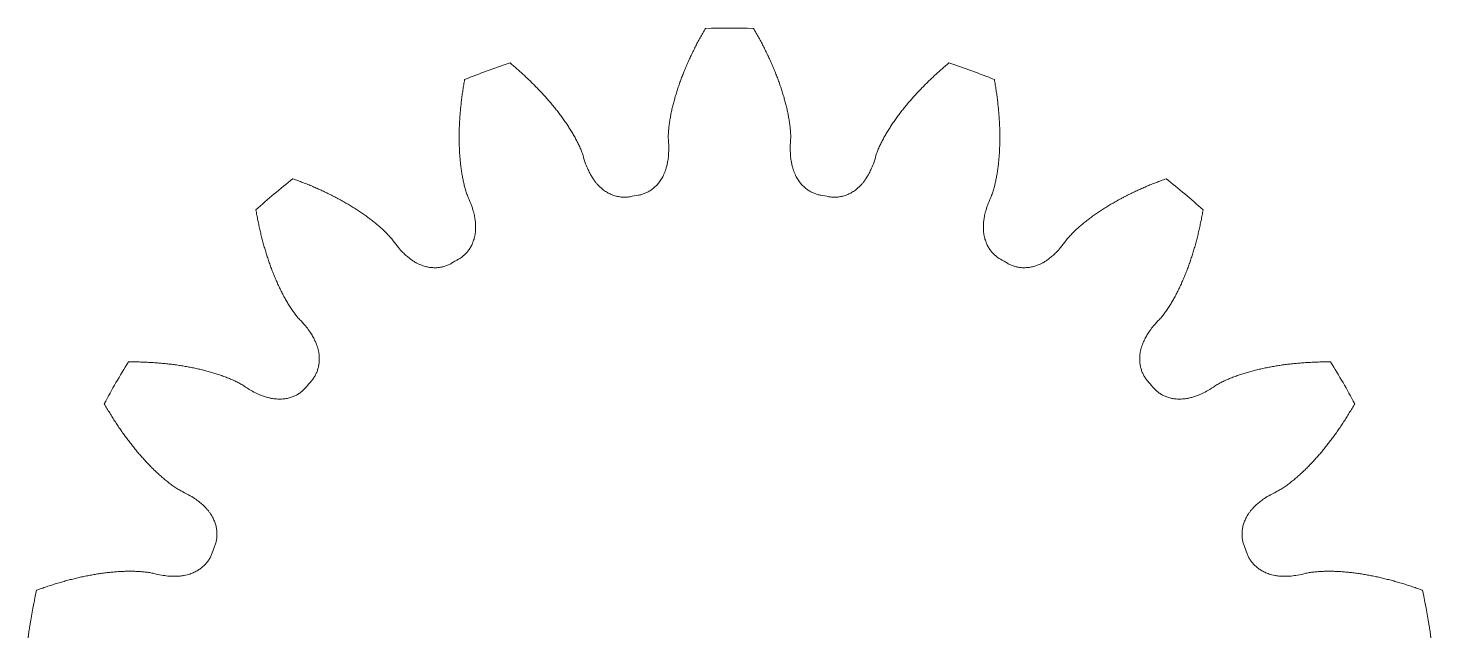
# Model space of a CAD drawing. Header units: millimetres. Extents: x -258 to 255, y -29 to 158.
# Drawn here: x 0.2 to 39.8, y 62.8 to 80 of the extents above; entities that cross this region are included whole.
import ezdxf

# ---------------------------------------------------------------- set-up
doc = ezdxf.new("R2010")
doc.units = ezdxf.units.MM
doc.linetypes.add('K5LT_BASIC', pattern=[0])
doc.layers.add('Системный слой', color=7, linetype='Continuous', true_color=0xffffff)

msp = doc.modelspace()

# ---------------------------------------------------------------- linework, layer by layer
at = {"layer": 'Системный слой', "color": 0, "linetype": 'K5LT_BASIC', "lineweight": 9}
for radius, start, end in [(20, 88.0472, 91.9528), (20, 108.0472, 111.9528), (20, 68.0472, 71.9528), (20, 128.0472, 131.9528), (20, 48.0472, 51.9528), (15.5, 99.5903, 100.4097), (15.5, 79.5903, 80.4097), (15.5, 119.5903, 120.4097), (15.5, 59.5903, 60.4097), (20, 148.0472, 151.9528), (20, 28.0472, 31.9528), (15.5, 139.5903, 140.4097), (15.5, 39.5903, 40.4097), (15.5, 159.5903, 160.4097), (15.5, 19.5903, 20.4097), (20, 168.0472, 171.9528), (20, 8.0472, 11.9528)]:
    msp.add_arc((20, 60), radius, start, end, dxfattribs=at)
for points in [[(18.275, 76.829), (18.272, 76.872), (18.272, 76.915), (18.272, 76.958), (18.273, 77.001), (18.276, 77.045), (18.279, 77.088), (18.282, 77.131), (18.286, 77.175), (18.291, 77.218), (18.296, 77.262), (18.302, 77.305), (18.308, 77.349), (18.315, 77.393), (18.322, 77.436), (18.33, 77.48), (18.338, 77.524), (18.346, 77.568), (18.355, 77.611), (18.364, 77.655), (18.374, 77.699), (18.384, 77.743), (18.394, 77.787), (18.405, 77.831), (18.416, 77.875), (18.428, 77.919), (18.44, 77.963), (18.452, 78.007), (18.464, 78.051), (18.477, 78.095), (18.491, 78.139), (18.504, 78.183), (18.518, 78.227), (18.532, 78.271), (18.547, 78.316), (18.562, 78.36), (18.577, 78.404), (18.592, 78.448), (18.608, 78.492), (18.624, 78.536), (18.641, 78.58), (18.658, 78.625), (18.675, 78.669), (18.692, 78.713), (18.71, 78.757), (18.728, 78.801), (18.746, 78.845), (18.764, 78.889), (18.783, 78.933), (18.802, 78.978), (18.822, 79.022), (18.841, 79.066), (18.861, 79.11), (18.881, 79.154), (18.902, 79.198), (18.923, 79.242), (18.944, 79.286), (18.965, 79.33), (18.987, 79.374), (19.009, 79.418), (19.031, 79.462), (19.054, 79.506), (19.076, 79.55), (19.099, 79.594), (19.123, 79.638), (19.146, 79.682), (19.17, 79.726), (19.194, 79.77), (19.218, 79.813), (19.243, 79.857), (19.268, 79.901), (19.293, 79.945), (19.318, 79.988)], [(21.725, 76.829), (21.728, 76.872), (21.728, 76.915), (21.728, 76.958), (21.727, 77.001), (21.724, 77.045), (21.721, 77.088), (21.718, 77.131), (21.714, 77.175), (21.709, 77.218), (21.704, 77.262), (21.698, 77.305), (21.692, 77.349), (21.685, 77.393), (21.678, 77.436), (21.67, 77.48), (21.662, 77.524), (21.654, 77.568), (21.645, 77.611), (21.636, 77.655), (21.626, 77.699), (21.616, 77.743), (21.606, 77.787), (21.595, 77.831), (21.584, 77.875), (21.572, 77.919), (21.56, 77.963), (21.548, 78.007), (21.536, 78.051), (21.523, 78.095), (21.509, 78.139), (21.496, 78.183), (21.482, 78.227), (21.468, 78.271), (21.453, 78.316), (21.438, 78.36), (21.423, 78.404), (21.408, 78.448), (21.392, 78.492), (21.376, 78.536), (21.359, 78.58), (21.342, 78.625), (21.325, 78.669), (21.308, 78.713), (21.29, 78.757), (21.272, 78.801), (21.254, 78.845), (21.236, 78.889), (21.217, 78.933), (21.198, 78.978), (21.178, 79.022), (21.159, 79.066), (21.139, 79.11), (21.119, 79.154), (21.098, 79.198), (21.077, 79.242), (21.056, 79.286), (21.035, 79.33), (21.013, 79.374), (20.991, 79.418), (20.969, 79.462), (20.946, 79.506), (20.924, 79.55), (20.901, 79.594), (20.877, 79.638), (20.854, 79.682), (20.83, 79.726), (20.806, 79.77), (20.782, 79.813), (20.757, 79.857), (20.732, 79.901), (20.707, 79.945), (20.682, 79.988)], [(15.865, 76.404), (15.853, 76.445), (15.839, 76.486), (15.824, 76.526), (15.808, 76.567), (15.791, 76.606), (15.773, 76.646), (15.755, 76.686), (15.736, 76.725), (15.717, 76.764), (15.697, 76.803), (15.677, 76.842), (15.656, 76.881), (15.635, 76.92), (15.613, 76.959), (15.591, 76.997), (15.569, 77.036), (15.546, 77.074), (15.522, 77.112), (15.499, 77.15), (15.475, 77.188), (15.45, 77.226), (15.425, 77.264), (15.4, 77.301), (15.375, 77.339), (15.349, 77.376), (15.323, 77.413), (15.296, 77.45), (15.269, 77.488), (15.242, 77.525), (15.214, 77.561), (15.187, 77.598), (15.158, 77.635), (15.13, 77.671), (15.101, 77.708), (15.072, 77.744), (15.043, 77.781), (15.013, 77.817), (14.983, 77.853), (14.953, 77.889), (14.922, 77.925), (14.892, 77.961), (14.86, 77.996), (14.829, 78.032), (14.797, 78.067), (14.765, 78.102), (14.733, 78.138), (14.701, 78.173), (14.668, 78.208), (14.635, 78.243), (14.602, 78.278), (14.568, 78.312), (14.534, 78.347), (14.5, 78.381), (14.466, 78.416), (14.431, 78.45), (14.396, 78.484), (14.361, 78.518), (14.326, 78.552), (14.29, 78.586), (14.254, 78.62), (14.218, 78.654), (14.181, 78.687), (14.145, 78.72), (14.108, 78.754), (14.071, 78.787), (14.033, 78.82), (13.996, 78.853), (13.958, 78.886), (13.92, 78.918), (13.881, 78.951), (13.843, 78.984), (13.804, 79.016)], [(24.135, 76.404), (24.147, 76.445), (24.161, 76.486), (24.176, 76.526), (24.192, 76.567), (24.209, 76.606), (24.227, 76.646), (24.245, 76.686), (24.264, 76.725), (24.283, 76.764), (24.303, 76.803), (24.323, 76.842), (24.344, 76.881), (24.365, 76.92), (24.387, 76.959), (24.409, 76.997), (24.431, 77.036), (24.454, 77.074), (24.478, 77.112), (24.501, 77.15), (24.525, 77.188), (24.55, 77.226), (24.575, 77.264), (24.6, 77.301), (24.625, 77.339), (24.651, 77.376), (24.677, 77.413), (24.704, 77.45), (24.731, 77.488), (24.758, 77.525), (24.786, 77.561), (24.813, 77.598), (24.842, 77.635), (24.87, 77.671), (24.899, 77.708), (24.928, 77.744), (24.957, 77.781), (24.987, 77.817), (25.017, 77.853), (25.047, 77.889), (25.078, 77.925), (25.108, 77.961), (25.14, 77.996), (25.171, 78.032), (25.203, 78.067), (25.235, 78.102), (25.267, 78.138), (25.299, 78.173), (25.332, 78.208), (25.365, 78.243), (25.398, 78.278), (25.432, 78.312), (25.466, 78.347), (25.5, 78.381), (25.534, 78.416), (25.569, 78.45), (25.604, 78.484), (25.639, 78.518), (25.674, 78.552), (25.71, 78.586), (25.746, 78.62), (25.782, 78.654), (25.819, 78.687), (25.855, 78.72), (25.892, 78.754), (25.929, 78.787), (25.967, 78.82), (26.004, 78.853), (26.042, 78.886), (26.08, 78.918), (26.119, 78.951), (26.157, 78.984), (26.196, 79.016)], [(12.623, 75.224), (12.606, 75.264), (12.591, 75.304), (12.577, 75.344), (12.562, 75.385), (12.55, 75.427), (12.538, 75.469), (12.526, 75.51), (12.515, 75.553), (12.505, 75.595), (12.495, 75.638), (12.486, 75.681), (12.477, 75.724), (12.468, 75.767), (12.46, 75.811), (12.452, 75.854), (12.444, 75.898), (12.437, 75.942), (12.431, 75.987), (12.424, 76.031), (12.418, 76.076), (12.413, 76.12), (12.408, 76.165), (12.403, 76.21), (12.398, 76.255), (12.394, 76.301), (12.39, 76.346), (12.387, 76.391), (12.383, 76.437), (12.38, 76.483), (12.378, 76.529), (12.375, 76.575), (12.373, 76.621), (12.372, 76.667), (12.37, 76.714), (12.369, 76.761), (12.368, 76.807), (12.368, 76.854), (12.367, 76.901), (12.368, 76.948), (12.368, 76.995), (12.368, 77.042), (12.37, 77.089), (12.371, 77.137), (12.372, 77.184), (12.374, 77.232), (12.376, 77.28), (12.378, 77.328), (12.381, 77.375), (12.384, 77.423), (12.387, 77.472), (12.39, 77.52), (12.394, 77.568), (12.398, 77.616), (12.402, 77.665), (12.407, 77.713), (12.411, 77.762), (12.416, 77.81), (12.422, 77.859), (12.427, 77.908), (12.433, 77.957), (12.439, 78.006), (12.445, 78.055), (12.452, 78.104), (12.459, 78.154), (12.466, 78.203), (12.473, 78.252), (12.481, 78.302), (12.489, 78.351), (12.497, 78.401), (12.505, 78.45), (12.514, 78.5), (12.523, 78.55)], [(27.377, 75.224), (27.394, 75.264), (27.409, 75.304), (27.423, 75.344), (27.438, 75.385), (27.45, 75.427), (27.462, 75.469), (27.474, 75.51), (27.485, 75.553), (27.495, 75.595), (27.505, 75.638), (27.514, 75.681), (27.523, 75.724), (27.532, 75.767), (27.54, 75.811), (27.548, 75.854), (27.556, 75.898), (27.563, 75.942), (27.569, 75.987), (27.576, 76.031), (27.582, 76.076), (27.587, 76.12), (27.592, 76.165), (27.597, 76.21), (27.602, 76.255), (27.606, 76.301), (27.61, 76.346), (27.613, 76.391), (27.617, 76.437), (27.62, 76.483), (27.622, 76.529), (27.625, 76.575), (27.627, 76.621), (27.628, 76.667), (27.63, 76.714), (27.631, 76.761), (27.632, 76.807), (27.632, 76.854), (27.633, 76.901), (27.632, 76.948), (27.632, 76.995), (27.632, 77.042), (27.63, 77.089), (27.629, 77.137), (27.628, 77.184), (27.626, 77.232), (27.624, 77.28), (27.622, 77.328), (27.619, 77.375), (27.616, 77.423), (27.613, 77.472), (27.61, 77.52), (27.606, 77.568), (27.602, 77.616), (27.598, 77.665), (27.593, 77.713), (27.589, 77.762), (27.584, 77.81), (27.578, 77.859), (27.573, 77.908), (27.567, 77.957), (27.561, 78.006), (27.555, 78.055), (27.548, 78.104), (27.541, 78.154), (27.534, 78.203), (27.527, 78.252), (27.519, 78.302), (27.511, 78.351), (27.503, 78.401), (27.495, 78.45), (27.486, 78.5), (27.477, 78.55)], [(18.275, 76.829), (18.282, 76.748), (18.285, 76.667), (18.285, 76.586), (18.284, 76.525), (18.282, 76.464), (18.277, 76.403), (18.273, 76.355), (18.267, 76.306), (18.259, 76.258), (18.253, 76.219), (18.245, 76.179), (18.236, 76.14), (18.228, 76.106), (18.219, 76.072), (18.209, 76.039), (18.2, 76.01), (18.191, 75.981), (18.18, 75.953), (18.17, 75.927), (18.16, 75.901), (18.148, 75.876), (18.138, 75.853), (18.127, 75.83), (18.115, 75.808), (18.104, 75.787), (18.092, 75.767), (18.08, 75.746), (18.068, 75.727), (18.056, 75.709), (18.043, 75.691), (18.031, 75.673), (18.019, 75.656), (18.006, 75.639), (17.993, 75.624), (17.98, 75.608), (17.967, 75.593), (17.954, 75.578), (17.94, 75.564), (17.926, 75.55), (17.913, 75.536), (17.899, 75.523), (17.885, 75.51), (17.871, 75.498), (17.857, 75.486), (17.842, 75.474), (17.828, 75.463), (17.813, 75.452), (17.799, 75.442), (17.784, 75.431), (17.769, 75.421), (17.754, 75.412), (17.739, 75.402), (17.724, 75.393), (17.708, 75.385), (17.693, 75.376), (17.677, 75.368), (17.662, 75.361), (17.646, 75.353), (17.63, 75.346), (17.614, 75.34), (17.598, 75.333), (17.582, 75.327), (17.566, 75.321), (17.55, 75.316), (17.534, 75.311), (17.517, 75.306), (17.501, 75.301), (17.484, 75.297), (17.468, 75.293), (17.451, 75.29), (17.434, 75.286), (17.418, 75.283)], [(21.725, 76.829), (21.718, 76.748), (21.715, 76.667), (21.715, 76.586), (21.716, 76.525), (21.718, 76.464), (21.723, 76.403), (21.727, 76.355), (21.733, 76.306), (21.741, 76.258), (21.747, 76.219), (21.755, 76.179), (21.764, 76.14), (21.772, 76.106), (21.781, 76.072), (21.791, 76.039), (21.8, 76.01), (21.809, 75.981), (21.82, 75.953), (21.83, 75.927), (21.84, 75.901), (21.852, 75.876), (21.862, 75.853), (21.873, 75.83), (21.885, 75.808), (21.896, 75.787), (21.908, 75.767), (21.92, 75.746), (21.932, 75.727), (21.944, 75.709), (21.957, 75.691), (21.969, 75.673), (21.981, 75.656), (21.994, 75.639), (22.007, 75.624), (22.02, 75.608), (22.033, 75.593), (22.046, 75.578), (22.06, 75.564), (22.074, 75.55), (22.087, 75.536), (22.101, 75.523), (22.115, 75.51), (22.129, 75.498), (22.143, 75.486), (22.158, 75.474), (22.172, 75.463), (22.187, 75.452), (22.201, 75.442), (22.216, 75.431), (22.231, 75.421), (22.246, 75.412), (22.261, 75.402), (22.276, 75.393), (22.292, 75.385), (22.307, 75.376), (22.323, 75.368), (22.338, 75.361), (22.354, 75.353), (22.37, 75.346), (22.386, 75.34), (22.402, 75.333), (22.418, 75.327), (22.434, 75.321), (22.45, 75.316), (22.466, 75.311), (22.483, 75.306), (22.499, 75.301), (22.516, 75.297), (22.532, 75.293), (22.549, 75.29), (22.566, 75.286), (22.582, 75.283)], [(15.865, 76.404), (15.886, 76.326), (15.911, 76.248), (15.939, 76.173), (15.96, 76.115), (15.983, 76.059), (16.009, 76.003), (16.03, 75.959), (16.051, 75.916), (16.075, 75.873), (16.095, 75.838), (16.115, 75.803), (16.137, 75.77), (16.156, 75.741), (16.176, 75.712), (16.197, 75.684), (16.215, 75.66), (16.234, 75.636), (16.254, 75.613), (16.272, 75.592), (16.291, 75.572), (16.31, 75.552), (16.328, 75.534), (16.346, 75.516), (16.365, 75.499), (16.382, 75.484), (16.4, 75.468), (16.419, 75.454), (16.436, 75.44), (16.454, 75.426), (16.472, 75.413), (16.489, 75.401), (16.507, 75.39), (16.525, 75.378), (16.542, 75.368), (16.56, 75.357), (16.578, 75.348), (16.595, 75.338), (16.612, 75.33), (16.63, 75.321), (16.647, 75.313), (16.665, 75.306), (16.683, 75.298), (16.7, 75.291), (16.717, 75.285), (16.735, 75.279), (16.752, 75.273), (16.77, 75.268), (16.787, 75.263), (16.805, 75.258), (16.822, 75.254), (16.84, 75.25), (16.857, 75.247), (16.874, 75.244), (16.892, 75.241), (16.909, 75.238), (16.926, 75.236), (16.944, 75.234), (16.961, 75.233), (16.978, 75.231), (16.995, 75.231), (17.013, 75.23), (17.03, 75.23), (17.047, 75.23), (17.064, 75.23), (17.081, 75.231), (17.098, 75.232), (17.115, 75.233), (17.132, 75.235), (17.149, 75.237), (17.166, 75.239), (17.183, 75.242), (17.199, 75.245)], [(24.135, 76.404), (24.114, 76.326), (24.089, 76.248), (24.061, 76.173), (24.04, 76.115), (24.017, 76.059), (23.991, 76.003), (23.97, 75.959), (23.949, 75.916), (23.925, 75.873), (23.905, 75.838), (23.885, 75.803), (23.863, 75.77), (23.844, 75.741), (23.824, 75.712), (23.803, 75.684), (23.785, 75.66), (23.766, 75.636), (23.746, 75.613), (23.728, 75.592), (23.709, 75.572), (23.69, 75.552), (23.672, 75.534), (23.654, 75.516), (23.635, 75.499), (23.618, 75.484), (23.6, 75.468), (23.581, 75.454), (23.564, 75.44), (23.546, 75.426), (23.528, 75.413), (23.511, 75.401), (23.493, 75.39), (23.475, 75.378), (23.458, 75.368), (23.44, 75.357), (23.422, 75.348), (23.405, 75.338), (23.388, 75.33), (23.37, 75.321), (23.353, 75.313), (23.335, 75.306), (23.317, 75.298), (23.3, 75.291), (23.283, 75.285), (23.265, 75.279), (23.248, 75.273), (23.23, 75.268), (23.213, 75.263), (23.195, 75.258), (23.178, 75.254), (23.16, 75.25), (23.143, 75.247), (23.126, 75.244), (23.108, 75.241), (23.091, 75.238), (23.074, 75.236), (23.056, 75.234), (23.039, 75.233), (23.022, 75.231), (23.005, 75.231), (22.987, 75.23), (22.97, 75.23), (22.953, 75.23), (22.936, 75.23), (22.919, 75.231), (22.902, 75.232), (22.885, 75.233), (22.868, 75.235), (22.851, 75.237), (22.834, 75.239), (22.817, 75.242), (22.801, 75.245)], [(10.504, 74.001), (10.478, 74.035), (10.451, 74.069), (10.423, 74.101), (10.395, 74.134), (10.365, 74.165), (10.335, 74.196), (10.304, 74.228), (10.273, 74.258), (10.242, 74.288), (10.21, 74.319), (10.177, 74.348), (10.144, 74.377), (10.111, 74.407), (10.078, 74.436), (10.044, 74.464), (10.009, 74.493), (9.975, 74.521), (9.94, 74.548), (9.905, 74.576), (9.869, 74.604), (9.833, 74.631), (9.797, 74.658), (9.76, 74.685), (9.723, 74.711), (9.686, 74.737), (9.649, 74.763), (9.611, 74.789), (9.573, 74.815), (9.535, 74.84), (9.497, 74.866), (9.458, 74.891), (9.419, 74.916), (9.38, 74.94), (9.34, 74.965), (9.3, 74.989), (9.26, 75.013), (9.22, 75.037), (9.18, 75.06), (9.139, 75.084), (9.098, 75.107), (9.057, 75.13), (9.015, 75.153), (8.974, 75.176), (8.932, 75.198), (8.89, 75.22), (8.847, 75.243), (8.805, 75.264), (8.762, 75.286), (8.719, 75.308), (8.676, 75.329), (8.632, 75.35), (8.589, 75.371), (8.545, 75.392), (8.501, 75.412), (8.457, 75.433), (8.412, 75.453), (8.367, 75.473), (8.323, 75.493), (8.277, 75.512), (8.232, 75.532), (8.187, 75.551), (8.141, 75.57), (8.095, 75.589), (8.049, 75.608), (8.003, 75.626), (7.956, 75.644), (7.91, 75.663), (7.863, 75.68), (7.816, 75.698), (7.769, 75.716), (7.721, 75.733), (7.674, 75.75)], [(29.496, 74.001), (29.522, 74.035), (29.549, 74.069), (29.577, 74.101), (29.605, 74.134), (29.635, 74.165), (29.665, 74.196), (29.696, 74.228), (29.727, 74.258), (29.758, 74.288), (29.79, 74.319), (29.823, 74.348), (29.856, 74.377), (29.889, 74.407), (29.922, 74.436), (29.956, 74.464), (29.991, 74.493), (30.025, 74.521), (30.06, 74.548), (30.095, 74.576), (30.131, 74.604), (30.167, 74.631), (30.203, 74.658), (30.24, 74.685), (30.277, 74.711), (30.314, 74.737), (30.351, 74.763), (30.389, 74.789), (30.427, 74.815), (30.465, 74.84), (30.503, 74.866), (30.542, 74.891), (30.581, 74.916), (30.62, 74.94), (30.66, 74.965), (30.7, 74.989), (30.74, 75.013), (30.78, 75.037), (30.82, 75.06), (30.861, 75.084), (30.902, 75.107), (30.943, 75.13), (30.985, 75.153), (31.026, 75.176), (31.068, 75.198), (31.11, 75.22), (31.153, 75.243), (31.195, 75.264), (31.238, 75.286), (31.281, 75.308), (31.324, 75.329), (31.368, 75.35), (31.411, 75.371), (31.455, 75.392), (31.499, 75.412), (31.543, 75.433), (31.588, 75.453), (31.633, 75.473), (31.677, 75.493), (31.723, 75.512), (31.768, 75.532), (31.813, 75.551), (31.859, 75.57), (31.905, 75.589), (31.951, 75.608), (31.997, 75.626), (32.044, 75.644), (32.09, 75.663), (32.137, 75.68), (32.184, 75.698), (32.231, 75.716), (32.279, 75.733), (32.326, 75.75)], [(7.861, 71.783), (7.831, 71.814), (7.803, 71.847), (7.776, 71.88), (7.749, 71.914), (7.723, 71.948), (7.698, 71.984), (7.672, 72.019), (7.647, 72.055), (7.623, 72.091), (7.599, 72.128), (7.576, 72.165), (7.552, 72.203), (7.529, 72.24), (7.507, 72.278), (7.485, 72.317), (7.462, 72.355), (7.441, 72.394), (7.42, 72.434), (7.398, 72.473), (7.377, 72.513), (7.357, 72.553), (7.337, 72.593), (7.317, 72.634), (7.297, 72.675), (7.277, 72.716), (7.258, 72.757), (7.239, 72.799), (7.221, 72.841), (7.202, 72.883), (7.184, 72.925), (7.166, 72.968), (7.148, 73.01), (7.131, 73.053), (7.114, 73.096), (7.097, 73.14), (7.08, 73.183), (7.064, 73.227), (7.047, 73.271), (7.031, 73.315), (7.015, 73.36), (7, 73.404), (6.985, 73.449), (6.97, 73.494), (6.955, 73.539), (6.94, 73.584), (6.926, 73.63), (6.911, 73.676), (6.898, 73.722), (6.884, 73.768), (6.87, 73.814), (6.857, 73.86), (6.844, 73.907), (6.831, 73.954), (6.819, 74.001), (6.806, 74.048), (6.794, 74.095), (6.782, 74.143), (6.77, 74.19), (6.759, 74.238), (6.748, 74.286), (6.737, 74.334), (6.726, 74.383), (6.715, 74.431), (6.705, 74.48), (6.695, 74.528), (6.685, 74.577), (6.675, 74.626), (6.665, 74.676), (6.656, 74.725), (6.647, 74.774), (6.638, 74.824), (6.63, 74.874)], [(12.623, 75.224), (12.657, 75.15), (12.688, 75.075), (12.715, 74.999), (12.736, 74.942), (12.755, 74.883), (12.771, 74.824), (12.783, 74.778), (12.795, 74.73), (12.804, 74.682), (12.811, 74.643), (12.818, 74.603), (12.823, 74.563), (12.827, 74.529), (12.83, 74.494), (12.832, 74.46), (12.833, 74.429), (12.834, 74.398), (12.833, 74.368), (12.833, 74.34), (12.832, 74.313), (12.83, 74.285), (12.828, 74.26), (12.825, 74.235), (12.822, 74.21), (12.819, 74.186), (12.815, 74.163), (12.81, 74.14), (12.806, 74.118), (12.801, 74.097), (12.795, 74.075), (12.79, 74.055), (12.784, 74.034), (12.777, 74.014), (12.771, 73.995), (12.764, 73.976), (12.756, 73.957), (12.749, 73.939), (12.741, 73.921), (12.733, 73.903), (12.725, 73.885), (12.717, 73.868), (12.708, 73.852), (12.699, 73.835), (12.69, 73.819), (12.68, 73.803), (12.67, 73.788), (12.66, 73.772), (12.65, 73.757), (12.64, 73.743), (12.629, 73.728), (12.618, 73.714), (12.607, 73.7), (12.596, 73.686), (12.584, 73.673), (12.573, 73.66), (12.561, 73.647), (12.549, 73.635), (12.537, 73.622), (12.524, 73.61), (12.512, 73.599), (12.499, 73.587), (12.486, 73.576), (12.473, 73.565), (12.459, 73.554), (12.446, 73.544), (12.432, 73.534), (12.418, 73.524), (12.404, 73.514), (12.39, 73.505), (12.376, 73.496), (12.361, 73.487), (12.346, 73.478)], [(27.377, 75.224), (27.343, 75.15), (27.312, 75.075), (27.285, 74.999), (27.264, 74.942), (27.245, 74.883), (27.229, 74.824), (27.217, 74.778), (27.205, 74.73), (27.196, 74.682), (27.189, 74.643), (27.182, 74.603), (27.177, 74.563), (27.173, 74.529), (27.17, 74.494), (27.168, 74.46), (27.167, 74.429), (27.166, 74.398), (27.167, 74.368), (27.167, 74.34), (27.168, 74.313), (27.17, 74.285), (27.172, 74.26), (27.175, 74.235), (27.178, 74.21), (27.181, 74.186), (27.185, 74.163), (27.19, 74.14), (27.194, 74.118), (27.199, 74.097), (27.205, 74.075), (27.21, 74.055), (27.216, 74.034), (27.223, 74.014), (27.229, 73.995), (27.236, 73.976), (27.244, 73.957), (27.251, 73.939), (27.259, 73.921), (27.267, 73.903), (27.275, 73.885), (27.283, 73.868), (27.292, 73.852), (27.301, 73.835), (27.31, 73.819), (27.32, 73.803), (27.33, 73.788), (27.34, 73.772), (27.35, 73.757), (27.36, 73.743), (27.371, 73.728), (27.382, 73.714), (27.393, 73.7), (27.404, 73.686), (27.416, 73.673), (27.427, 73.66), (27.439, 73.647), (27.451, 73.635), (27.463, 73.622), (27.476, 73.61), (27.488, 73.599), (27.501, 73.587), (27.514, 73.576), (27.527, 73.565), (27.541, 73.554), (27.554, 73.544), (27.568, 73.534), (27.582, 73.524), (27.596, 73.514), (27.61, 73.505), (27.624, 73.496), (27.639, 73.487), (27.654, 73.478)], [(32.139, 71.783), (32.169, 71.814), (32.197, 71.847), (32.224, 71.88), (32.251, 71.914), (32.277, 71.948), (32.302, 71.984), (32.328, 72.019), (32.353, 72.055), (32.377, 72.091), (32.401, 72.128), (32.424, 72.165), (32.448, 72.203), (32.471, 72.24), (32.493, 72.278), (32.515, 72.317), (32.538, 72.355), (32.559, 72.394), (32.58, 72.434), (32.602, 72.473), (32.623, 72.513), (32.643, 72.553), (32.663, 72.593), (32.683, 72.634), (32.703, 72.675), (32.723, 72.716), (32.742, 72.757), (32.761, 72.799), (32.779, 72.841), (32.798, 72.883), (32.816, 72.925), (32.834, 72.968), (32.852, 73.01), (32.869, 73.053), (32.886, 73.096), (32.903, 73.14), (32.92, 73.183), (32.936, 73.227), (32.953, 73.271), (32.969, 73.315), (32.985, 73.36), (33, 73.404), (33.015, 73.449), (33.03, 73.494), (33.045, 73.539), (33.06, 73.584), (33.074, 73.63), (33.089, 73.676), (33.102, 73.722), (33.116, 73.768), (33.13, 73.814), (33.143, 73.86), (33.156, 73.907), (33.169, 73.954), (33.181, 74.001), (33.194, 74.048), (33.206, 74.095), (33.218, 74.143), (33.23, 74.19), (33.241, 74.238), (33.252, 74.286), (33.263, 74.334), (33.274, 74.383), (33.285, 74.431), (33.295, 74.48), (33.305, 74.528), (33.315, 74.577), (33.325, 74.626), (33.335, 74.676), (33.344, 74.725), (33.353, 74.774), (33.362, 74.824), (33.37, 74.874)], [(10.504, 74.001), (10.551, 73.934), (10.6, 73.87), (10.653, 73.808), (10.692, 73.762), (10.733, 73.716), (10.776, 73.673), (10.811, 73.639), (10.846, 73.605), (10.883, 73.573), (10.913, 73.547), (10.945, 73.522), (10.977, 73.497), (11.005, 73.477), (11.033, 73.457), (11.062, 73.438), (11.087, 73.421), (11.114, 73.405), (11.14, 73.39), (11.164, 73.377), (11.189, 73.364), (11.214, 73.352), (11.236, 73.341), (11.26, 73.331), (11.283, 73.321), (11.305, 73.313), (11.327, 73.304), (11.349, 73.297), (11.37, 73.29), (11.392, 73.283), (11.413, 73.277), (11.434, 73.272), (11.454, 73.267), (11.475, 73.262), (11.495, 73.258), (11.515, 73.255), (11.535, 73.252), (11.554, 73.249), (11.574, 73.246), (11.593, 73.245), (11.612, 73.243), (11.631, 73.242), (11.65, 73.241), (11.669, 73.241), (11.688, 73.241), (11.706, 73.241), (11.724, 73.241), (11.743, 73.242), (11.761, 73.244), (11.779, 73.245), (11.796, 73.247), (11.814, 73.25), (11.832, 73.252), (11.849, 73.255), (11.866, 73.259), (11.884, 73.262), (11.901, 73.266), (11.918, 73.27), (11.934, 73.274), (11.951, 73.279), (11.967, 73.284), (11.984, 73.29), (12, 73.295), (12.016, 73.301), (12.032, 73.308), (12.048, 73.314), (12.063, 73.321), (12.079, 73.328), (12.094, 73.335), (12.11, 73.343), (12.125, 73.351), (12.14, 73.359), (12.154, 73.368)], [(29.496, 74.001), (29.449, 73.934), (29.4, 73.87), (29.347, 73.808), (29.308, 73.762), (29.267, 73.716), (29.224, 73.673), (29.189, 73.639), (29.154, 73.605), (29.117, 73.573), (29.087, 73.547), (29.055, 73.522), (29.023, 73.497), (28.995, 73.477), (28.967, 73.457), (28.938, 73.438), (28.913, 73.421), (28.886, 73.405), (28.86, 73.39), (28.836, 73.377), (28.811, 73.364), (28.786, 73.352), (28.764, 73.341), (28.74, 73.331), (28.717, 73.321), (28.695, 73.313), (28.673, 73.304), (28.651, 73.297), (28.63, 73.29), (28.608, 73.283), (28.587, 73.277), (28.566, 73.272), (28.546, 73.267), (28.525, 73.262), (28.505, 73.258), (28.485, 73.255), (28.465, 73.252), (28.446, 73.249), (28.426, 73.246), (28.407, 73.245), (28.388, 73.243), (28.369, 73.242), (28.35, 73.241), (28.331, 73.241), (28.312, 73.241), (28.294, 73.241), (28.276, 73.241), (28.257, 73.242), (28.239, 73.244), (28.221, 73.245), (28.204, 73.247), (28.186, 73.25), (28.168, 73.252), (28.151, 73.255), (28.134, 73.259), (28.116, 73.262), (28.099, 73.266), (28.082, 73.27), (28.066, 73.274), (28.049, 73.279), (28.033, 73.284), (28.016, 73.29), (28, 73.295), (27.984, 73.301), (27.968, 73.308), (27.952, 73.314), (27.937, 73.321), (27.921, 73.328), (27.906, 73.335), (27.89, 73.343), (27.875, 73.351), (27.86, 73.359), (27.846, 73.368)], [(7.861, 71.783), (7.918, 71.725), (7.973, 71.666), (8.025, 71.603), (8.064, 71.556), (8.101, 71.508), (8.136, 71.458), (8.164, 71.418), (8.191, 71.377), (8.216, 71.336), (8.237, 71.301), (8.256, 71.266), (8.275, 71.23), (8.29, 71.199), (8.305, 71.168), (8.318, 71.136), (8.33, 71.108), (8.341, 71.079), (8.352, 71.05), (8.361, 71.024), (8.369, 70.998), (8.376, 70.971), (8.383, 70.947), (8.389, 70.923), (8.395, 70.898), (8.4, 70.875), (8.404, 70.852), (8.407, 70.828), (8.411, 70.806), (8.414, 70.784), (8.416, 70.762), (8.417, 70.741), (8.419, 70.72), (8.419, 70.699), (8.42, 70.678), (8.42, 70.658), (8.42, 70.638), (8.419, 70.618), (8.418, 70.598), (8.416, 70.579), (8.415, 70.56), (8.413, 70.541), (8.41, 70.522), (8.407, 70.504), (8.404, 70.485), (8.4, 70.467), (8.397, 70.449), (8.393, 70.431), (8.388, 70.414), (8.383, 70.397), (8.378, 70.379), (8.373, 70.362), (8.367, 70.345), (8.362, 70.329), (8.355, 70.312), (8.349, 70.296), (8.342, 70.28), (8.335, 70.264), (8.328, 70.248), (8.32, 70.233), (8.312, 70.217), (8.304, 70.202), (8.296, 70.187), (8.287, 70.172), (8.278, 70.158), (8.269, 70.143), (8.26, 70.129), (8.25, 70.115), (8.24, 70.101), (8.23, 70.088), (8.22, 70.074), (8.209, 70.061), (8.198, 70.048)], [(32.139, 71.783), (32.082, 71.725), (32.027, 71.666), (31.975, 71.603), (31.936, 71.556), (31.899, 71.508), (31.864, 71.458), (31.836, 71.418), (31.809, 71.377), (31.784, 71.336), (31.763, 71.301), (31.744, 71.266), (31.725, 71.23), (31.71, 71.199), (31.695, 71.168), (31.682, 71.136), (31.67, 71.108), (31.659, 71.079), (31.648, 71.05), (31.639, 71.024), (31.631, 70.998), (31.624, 70.971), (31.617, 70.947), (31.611, 70.923), (31.605, 70.898), (31.6, 70.875), (31.596, 70.852), (31.593, 70.828), (31.589, 70.806), (31.586, 70.784), (31.584, 70.762), (31.583, 70.741), (31.581, 70.72), (31.581, 70.699), (31.58, 70.678), (31.58, 70.658), (31.58, 70.638), (31.581, 70.618), (31.582, 70.598), (31.584, 70.579), (31.585, 70.56), (31.587, 70.541), (31.59, 70.522), (31.593, 70.504), (31.596, 70.485), (31.6, 70.467), (31.603, 70.449), (31.607, 70.431), (31.612, 70.414), (31.617, 70.397), (31.622, 70.379), (31.627, 70.362), (31.633, 70.345), (31.638, 70.329), (31.645, 70.312), (31.651, 70.296), (31.658, 70.28), (31.665, 70.264), (31.672, 70.248), (31.68, 70.233), (31.688, 70.217), (31.696, 70.202), (31.704, 70.187), (31.713, 70.172), (31.722, 70.158), (31.731, 70.143), (31.74, 70.129), (31.75, 70.115), (31.76, 70.101), (31.77, 70.088), (31.78, 70.074), (31.791, 70.061), (31.802, 70.048)], [(6.288, 69.909), (6.252, 69.932), (6.215, 69.954), (6.178, 69.975), (6.14, 69.996), (6.101, 70.016), (6.062, 70.034), (6.023, 70.054), (5.983, 70.072), (5.943, 70.089), (5.903, 70.107), (5.862, 70.123), (5.821, 70.139), (5.78, 70.156), (5.739, 70.171), (5.697, 70.186), (5.655, 70.202), (5.613, 70.216), (5.571, 70.23), (5.528, 70.244), (5.485, 70.258), (5.442, 70.271), (5.399, 70.284), (5.355, 70.297), (5.312, 70.309), (5.268, 70.321), (5.224, 70.333), (5.18, 70.344), (5.135, 70.355), (5.091, 70.366), (5.046, 70.377), (5.001, 70.387), (4.956, 70.397), (4.91, 70.407), (4.865, 70.416), (4.819, 70.426), (4.773, 70.434), (4.727, 70.443), (4.681, 70.451), (4.635, 70.459), (4.589, 70.467), (4.542, 70.475), (4.495, 70.482), (4.448, 70.489), (4.401, 70.496), (4.354, 70.502), (4.307, 70.509), (4.259, 70.515), (4.212, 70.521), (4.164, 70.526), (4.116, 70.531), (4.068, 70.536), (4.02, 70.541), (3.971, 70.546), (3.923, 70.55), (3.874, 70.554), (3.826, 70.558), (3.777, 70.561), (3.728, 70.564), (3.679, 70.568), (3.63, 70.57), (3.58, 70.573), (3.531, 70.575), (3.481, 70.577), (3.432, 70.579), (3.382, 70.58), (3.332, 70.582), (3.282, 70.583), (3.232, 70.584), (3.182, 70.584), (3.131, 70.585), (3.081, 70.585), (3.03, 70.584)], [(33.712, 69.909), (33.748, 69.932), (33.785, 69.954), (33.822, 69.975), (33.86, 69.996), (33.899, 70.016), (33.938, 70.034), (33.977, 70.054), (34.017, 70.072), (34.057, 70.089), (34.097, 70.107), (34.138, 70.123), (34.179, 70.139), (34.22, 70.156), (34.261, 70.171), (34.303, 70.186), (34.345, 70.202), (34.387, 70.216), (34.429, 70.23), (34.472, 70.244), (34.515, 70.258), (34.558, 70.271), (34.601, 70.284), (34.645, 70.297), (34.688, 70.309), (34.732, 70.321), (34.776, 70.333), (34.82, 70.344), (34.865, 70.355), (34.909, 70.366), (34.954, 70.377), (34.999, 70.387), (35.044, 70.397), (35.09, 70.407), (35.135, 70.416), (35.181, 70.426), (35.227, 70.434), (35.273, 70.443), (35.319, 70.451), (35.365, 70.459), (35.411, 70.467), (35.458, 70.475), (35.505, 70.482), (35.552, 70.489), (35.599, 70.496), (35.646, 70.502), (35.693, 70.509), (35.741, 70.515), (35.788, 70.521), (35.836, 70.526), (35.884, 70.531), (35.932, 70.536), (35.98, 70.541), (36.029, 70.546), (36.077, 70.55), (36.126, 70.554), (36.174, 70.558), (36.223, 70.561), (36.272, 70.564), (36.321, 70.568), (36.37, 70.57), (36.42, 70.573), (36.469, 70.575), (36.519, 70.577), (36.568, 70.579), (36.618, 70.58), (36.668, 70.582), (36.718, 70.583), (36.768, 70.584), (36.818, 70.584), (36.869, 70.585), (36.919, 70.585), (36.97, 70.584)], [(6.288, 69.909), (6.355, 69.862), (6.423, 69.819), (6.494, 69.779), (6.547, 69.748), (6.601, 69.72), (6.656, 69.694), (6.7, 69.673), (6.745, 69.654), (6.79, 69.637), (6.828, 69.622), (6.866, 69.609), (6.905, 69.597), (6.938, 69.587), (6.971, 69.578), (7.005, 69.57), (7.035, 69.564), (7.065, 69.558), (7.095, 69.553), (7.122, 69.548), (7.149, 69.545), (7.177, 69.542), (7.202, 69.539), (7.227, 69.538), (7.253, 69.537), (7.276, 69.536), (7.3, 69.536), (7.323, 69.536), (7.345, 69.537), (7.368, 69.538), (7.39, 69.54), (7.411, 69.541), (7.432, 69.544), (7.453, 69.547), (7.473, 69.55), (7.493, 69.553), (7.513, 69.557), (7.532, 69.561), (7.551, 69.566), (7.57, 69.571), (7.589, 69.576), (7.607, 69.581), (7.625, 69.587), (7.643, 69.593), (7.66, 69.599), (7.678, 69.606), (7.695, 69.612), (7.711, 69.62), (7.728, 69.627), (7.744, 69.635), (7.76, 69.643), (7.776, 69.651), (7.792, 69.659), (7.807, 69.668), (7.822, 69.677), (7.837, 69.686), (7.852, 69.696), (7.866, 69.706), (7.881, 69.715), (7.895, 69.725), (7.908, 69.736), (7.922, 69.747), (7.935, 69.757), (7.948, 69.769), (7.961, 69.78), (7.974, 69.791), (7.986, 69.803), (7.998, 69.815), (8.01, 69.827), (8.022, 69.84), (8.033, 69.852), (8.045, 69.865), (8.055, 69.878)], [(33.712, 69.909), (33.645, 69.862), (33.577, 69.819), (33.506, 69.779), (33.453, 69.748), (33.399, 69.72), (33.344, 69.694), (33.3, 69.673), (33.255, 69.654), (33.21, 69.637), (33.172, 69.622), (33.134, 69.609), (33.095, 69.597), (33.062, 69.587), (33.029, 69.578), (32.995, 69.57), (32.965, 69.564), (32.935, 69.558), (32.905, 69.553), (32.878, 69.548), (32.851, 69.545), (32.823, 69.542), (32.798, 69.539), (32.773, 69.538), (32.747, 69.537), (32.724, 69.536), (32.7, 69.536), (32.677, 69.536), (32.655, 69.537), (32.632, 69.538), (32.61, 69.54), (32.589, 69.541), (32.568, 69.544), (32.547, 69.547), (32.527, 69.55), (32.507, 69.553), (32.487, 69.557), (32.468, 69.561), (32.449, 69.566), (32.43, 69.571), (32.411, 69.576), (32.393, 69.581), (32.375, 69.587), (32.357, 69.593), (32.34, 69.599), (32.322, 69.606), (32.305, 69.612), (32.289, 69.62), (32.272, 69.627), (32.256, 69.635), (32.24, 69.643), (32.224, 69.651), (32.208, 69.659), (32.193, 69.668), (32.178, 69.677), (32.163, 69.686), (32.148, 69.696), (32.134, 69.706), (32.119, 69.715), (32.105, 69.725), (32.092, 69.736), (32.078, 69.747), (32.065, 69.757), (32.052, 69.769), (32.039, 69.78), (32.026, 69.791), (32.014, 69.803), (32.002, 69.815), (31.99, 69.827), (31.978, 69.84), (31.967, 69.852), (31.955, 69.865), (31.945, 69.878)], [(4.563, 66.92), (4.525, 66.94), (4.487, 66.961), (4.45, 66.983), (4.413, 67.005), (4.377, 67.029), (4.341, 67.053), (4.305, 67.078), (4.269, 67.103), (4.234, 67.129), (4.199, 67.155), (4.164, 67.182), (4.13, 67.209), (4.095, 67.237), (4.061, 67.265), (4.027, 67.293), (3.993, 67.322), (3.959, 67.351), (3.926, 67.381), (3.892, 67.411), (3.859, 67.441), (3.826, 67.472), (3.793, 67.503), (3.76, 67.534), (3.728, 67.566), (3.696, 67.598), (3.663, 67.63), (3.632, 67.663), (3.599, 67.696), (3.568, 67.729), (3.536, 67.762), (3.505, 67.796), (3.474, 67.83), (3.443, 67.865), (3.412, 67.899), (3.381, 67.934), (3.35, 67.969), (3.32, 68.005), (3.289, 68.041), (3.259, 68.077), (3.229, 68.113), (3.199, 68.15), (3.17, 68.186), (3.14, 68.224), (3.111, 68.261), (3.082, 68.299), (3.052, 68.336), (3.023, 68.375), (2.995, 68.413), (2.966, 68.451), (2.937, 68.49), (2.909, 68.529), (2.881, 68.569), (2.853, 68.608), (2.825, 68.648), (2.797, 68.688), (2.77, 68.729), (2.742, 68.769), (2.715, 68.81), (2.688, 68.851), (2.661, 68.892), (2.634, 68.933), (2.607, 68.975), (2.581, 69.017), (2.554, 69.059), (2.528, 69.101), (2.502, 69.144), (2.476, 69.187), (2.45, 69.23), (2.425, 69.273), (2.399, 69.316), (2.374, 69.36), (2.349, 69.404)], [(35.437, 66.92), (35.475, 66.94), (35.513, 66.961), (35.55, 66.983), (35.587, 67.005), (35.623, 67.029), (35.659, 67.053), (35.695, 67.078), (35.731, 67.103), (35.766, 67.129), (35.801, 67.155), (35.836, 67.182), (35.87, 67.209), (35.905, 67.237), (35.939, 67.265), (35.973, 67.293), (36.007, 67.322), (36.041, 67.351), (36.074, 67.381), (36.108, 67.411), (36.141, 67.441), (36.174, 67.472), (36.207, 67.503), (36.24, 67.534), (36.272, 67.566), (36.304, 67.598), (36.337, 67.63), (36.368, 67.663), (36.401, 67.696), (36.432, 67.729), (36.464, 67.762), (36.495, 67.796), (36.526, 67.83), (36.557, 67.865), (36.588, 67.899), (36.619, 67.934), (36.65, 67.969), (36.68, 68.005), (36.711, 68.041), (36.741, 68.077), (36.771, 68.113), (36.801, 68.15), (36.83, 68.186), (36.86, 68.224), (36.889, 68.261), (36.918, 68.299), (36.948, 68.336), (36.977, 68.375), (37.005, 68.413), (37.034, 68.451), (37.063, 68.49), (37.091, 68.529), (37.119, 68.569), (37.147, 68.608), (37.175, 68.648), (37.203, 68.688), (37.23, 68.729), (37.258, 68.769), (37.285, 68.81), (37.312, 68.851), (37.339, 68.892), (37.366, 68.933), (37.393, 68.975), (37.419, 69.017), (37.446, 69.059), (37.472, 69.101), (37.498, 69.144), (37.524, 69.187), (37.55, 69.23), (37.575, 69.273), (37.601, 69.316), (37.626, 69.36), (37.651, 69.404)], [(4.563, 66.92), (4.637, 66.886), (4.708, 66.849), (4.778, 66.808), (4.831, 66.777), (4.883, 66.744), (4.933, 66.709), (4.973, 66.681), (5.012, 66.652), (5.05, 66.622), (5.081, 66.596), (5.111, 66.57), (5.141, 66.542), (5.166, 66.519), (5.191, 66.494), (5.214, 66.469), (5.235, 66.447), (5.255, 66.424), (5.275, 66.4), (5.292, 66.379), (5.309, 66.357), (5.325, 66.334), (5.34, 66.314), (5.354, 66.293), (5.367, 66.271), (5.38, 66.251), (5.392, 66.231), (5.403, 66.21), (5.414, 66.191), (5.424, 66.171), (5.433, 66.151), (5.442, 66.132), (5.451, 66.112), (5.459, 66.093), (5.466, 66.074), (5.473, 66.055), (5.48, 66.035), (5.486, 66.017), (5.492, 65.998), (5.497, 65.979), (5.502, 65.961), (5.506, 65.942), (5.51, 65.923), (5.514, 65.905), (5.517, 65.887), (5.52, 65.869), (5.523, 65.851), (5.525, 65.832), (5.527, 65.814), (5.528, 65.796), (5.529, 65.779), (5.53, 65.761), (5.531, 65.743), (5.531, 65.725), (5.53, 65.708), (5.53, 65.69), (5.529, 65.673), (5.528, 65.655), (5.527, 65.638), (5.525, 65.621), (5.522, 65.604), (5.52, 65.587), (5.517, 65.57), (5.514, 65.553), (5.511, 65.536), (5.507, 65.519), (5.503, 65.503), (5.499, 65.486), (5.495, 65.47), (5.489, 65.454), (5.484, 65.437), (5.479, 65.421), (5.473, 65.405)], [(35.437, 66.92), (35.363, 66.886), (35.292, 66.849), (35.222, 66.808), (35.169, 66.777), (35.117, 66.744), (35.067, 66.709), (35.027, 66.681), (34.988, 66.652), (34.95, 66.622), (34.919, 66.596), (34.889, 66.57), (34.859, 66.542), (34.834, 66.519), (34.809, 66.494), (34.786, 66.469), (34.765, 66.447), (34.745, 66.424), (34.725, 66.4), (34.708, 66.379), (34.691, 66.357), (34.675, 66.334), (34.66, 66.314), (34.646, 66.293), (34.633, 66.271), (34.62, 66.251), (34.608, 66.231), (34.597, 66.21), (34.586, 66.191), (34.576, 66.171), (34.567, 66.151), (34.558, 66.132), (34.549, 66.112), (34.541, 66.093), (34.534, 66.074), (34.527, 66.055), (34.52, 66.035), (34.514, 66.017), (34.508, 65.998), (34.503, 65.979), (34.498, 65.961), (34.494, 65.942), (34.49, 65.923), (34.486, 65.905), (34.483, 65.887), (34.48, 65.869), (34.477, 65.851), (34.475, 65.832), (34.473, 65.814), (34.472, 65.796), (34.471, 65.779), (34.47, 65.761), (34.469, 65.743), (34.469, 65.725), (34.47, 65.708), (34.47, 65.69), (34.471, 65.673), (34.472, 65.655), (34.473, 65.638), (34.475, 65.621), (34.478, 65.604), (34.48, 65.587), (34.483, 65.57), (34.486, 65.553), (34.489, 65.536), (34.493, 65.519), (34.497, 65.503), (34.501, 65.486), (34.505, 65.47), (34.511, 65.454), (34.516, 65.437), (34.521, 65.421), (34.527, 65.405)], [(3.726, 64.622), (3.805, 64.6), (3.884, 64.583), (3.964, 64.569), (4.024, 64.559), (4.085, 64.551), (4.145, 64.545), (4.194, 64.541), (4.242, 64.538), (4.291, 64.537), (4.331, 64.537), (4.372, 64.537), (4.412, 64.54), (4.446, 64.542), (4.481, 64.544), (4.515, 64.549), (4.546, 64.552), (4.576, 64.557), (4.606, 64.563), (4.633, 64.568), (4.66, 64.574), (4.687, 64.581), (4.711, 64.587), (4.736, 64.594), (4.76, 64.602), (4.782, 64.609), (4.804, 64.617), (4.826, 64.625), (4.847, 64.633), (4.867, 64.642), (4.888, 64.651), (4.907, 64.66), (4.926, 64.67), (4.944, 64.68), (4.962, 64.689), (4.98, 64.699), (4.997, 64.71), (5.014, 64.72), (5.03, 64.731), (5.047, 64.742), (5.062, 64.753), (5.078, 64.765), (5.093, 64.776), (5.107, 64.788), (5.121, 64.8), (5.135, 64.812), (5.149, 64.824), (5.162, 64.837), (5.175, 64.849), (5.188, 64.862), (5.2, 64.875), (5.212, 64.888), (5.224, 64.901), (5.236, 64.915), (5.247, 64.929), (5.258, 64.942), (5.268, 64.956), (5.279, 64.97), (5.289, 64.984), (5.298, 64.999), (5.308, 65.013), (5.317, 65.028), (5.326, 65.043), (5.334, 65.058), (5.342, 65.072), (5.35, 65.088), (5.358, 65.103), (5.365, 65.118), (5.372, 65.134), (5.379, 65.149), (5.385, 65.165), (5.392, 65.181), (5.397, 65.197)], [(36.274, 64.622), (36.195, 64.6), (36.116, 64.583), (36.036, 64.569), (35.976, 64.559), (35.915, 64.551), (35.855, 64.545), (35.806, 64.541), (35.758, 64.538), (35.709, 64.537), (35.669, 64.537), (35.628, 64.537), (35.588, 64.54), (35.554, 64.542), (35.519, 64.544), (35.485, 64.549), (35.454, 64.552), (35.424, 64.557), (35.394, 64.563), (35.367, 64.568), (35.34, 64.574), (35.313, 64.581), (35.289, 64.587), (35.264, 64.594), (35.24, 64.602), (35.218, 64.609), (35.196, 64.617), (35.174, 64.625), (35.153, 64.633), (35.133, 64.642), (35.112, 64.651), (35.093, 64.66), (35.074, 64.67), (35.056, 64.68), (35.038, 64.689), (35.02, 64.699), (35.003, 64.71), (34.986, 64.72), (34.97, 64.731), (34.953, 64.742), (34.938, 64.753), (34.922, 64.765), (34.907, 64.776), (34.893, 64.788), (34.879, 64.8), (34.865, 64.812), (34.851, 64.824), (34.838, 64.837), (34.825, 64.849), (34.812, 64.862), (34.8, 64.875), (34.788, 64.888), (34.776, 64.901), (34.764, 64.915), (34.753, 64.929), (34.742, 64.942), (34.732, 64.956), (34.721, 64.97), (34.711, 64.984), (34.702, 64.999), (34.692, 65.013), (34.683, 65.028), (34.674, 65.043), (34.666, 65.058), (34.658, 65.072), (34.65, 65.088), (34.642, 65.103), (34.635, 65.118), (34.628, 65.134), (34.621, 65.149), (34.615, 65.165), (34.608, 65.181), (34.603, 65.197)], [(3.726, 64.622), (3.684, 64.631), (3.642, 64.639), (3.6, 64.646), (3.557, 64.653), (3.514, 64.658), (3.471, 64.662), (3.427, 64.667), (3.384, 64.67), (3.34, 64.673), (3.296, 64.676), (3.252, 64.677), (3.209, 64.679), (3.164, 64.68), (3.12, 64.68), (3.076, 64.68), (3.031, 64.68), (2.986, 64.679), (2.942, 64.678), (2.897, 64.677), (2.852, 64.675), (2.807, 64.673), (2.762, 64.67), (2.717, 64.667), (2.672, 64.664), (2.626, 64.66), (2.581, 64.656), (2.536, 64.651), (2.49, 64.647), (2.444, 64.642), (2.399, 64.636), (2.353, 64.631), (2.307, 64.625), (2.261, 64.618), (2.215, 64.612), (2.169, 64.605), (2.123, 64.597), (2.077, 64.59), (2.03, 64.582), (1.984, 64.573), (1.938, 64.565), (1.892, 64.556), (1.845, 64.547), (1.799, 64.538), (1.752, 64.528), (1.706, 64.518), (1.659, 64.508), (1.612, 64.497), (1.566, 64.486), (1.519, 64.475), (1.472, 64.464), (1.425, 64.452), (1.378, 64.44), (1.331, 64.428), (1.284, 64.415), (1.237, 64.402), (1.19, 64.389), (1.143, 64.376), (1.096, 64.362), (1.049, 64.348), (1.002, 64.334), (0.954, 64.319), (0.907, 64.305), (0.86, 64.289), (0.813, 64.274), (0.765, 64.259), (0.718, 64.243), (0.671, 64.227), (0.623, 64.21), (0.576, 64.194), (0.528, 64.177), (0.481, 64.16), (0.434, 64.142)], [(36.274, 64.622), (36.316, 64.631), (36.358, 64.639), (36.4, 64.646), (36.443, 64.653), (36.486, 64.658), (36.529, 64.662), (36.573, 64.667), (36.616, 64.67), (36.66, 64.673), (36.704, 64.676), (36.748, 64.677), (36.791, 64.679), (36.836, 64.68), (36.88, 64.68), (36.924, 64.68), (36.969, 64.68), (37.014, 64.679), (37.058, 64.678), (37.103, 64.677), (37.148, 64.675), (37.193, 64.673), (37.238, 64.67), (37.283, 64.667), (37.328, 64.664), (37.374, 64.66), (37.419, 64.656), (37.464, 64.651), (37.51, 64.647), (37.556, 64.642), (37.601, 64.636), (37.647, 64.631), (37.693, 64.625), (37.739, 64.618), (37.785, 64.612), (37.831, 64.605), (37.877, 64.597), (37.923, 64.59), (37.97, 64.582), (38.016, 64.573), (38.062, 64.565), (38.108, 64.556), (38.155, 64.547), (38.201, 64.538), (38.248, 64.528), (38.294, 64.518), (38.341, 64.508), (38.388, 64.497), (38.434, 64.486), (38.481, 64.475), (38.528, 64.464), (38.575, 64.452), (38.622, 64.44), (38.669, 64.428), (38.716, 64.415), (38.763, 64.402), (38.81, 64.389), (38.857, 64.376), (38.904, 64.362), (38.951, 64.348), (38.998, 64.334), (39.046, 64.319), (39.093, 64.305), (39.14, 64.289), (39.187, 64.274), (39.235, 64.259), (39.282, 64.243), (39.329, 64.227), (39.377, 64.21), (39.424, 64.194), (39.472, 64.177), (39.519, 64.16), (39.566, 64.142)]]:
    msp.add_open_spline(points, degree=3, knots=[0, 0, 0, 0, 1, 1, 1, 2, 2, 2, 3, 3, 3, 4, 4, 4, 5, 5, 5, 6, 6, 6, 7, 7, 7, 8, 8, 8, 9, 9, 9, 10, 10, 10, 11, 11, 11, 12, 12, 12, 13, 13, 13, 14, 14, 14, 15, 15, 15, 16, 16, 16, 17, 17, 17, 18, 18, 18, 19, 19, 19, 20, 20, 20, 21, 21, 21, 22, 22, 22, 23, 23, 23, 24, 24, 24, 24], dxfattribs=at)

doc.saveas('drawing.dxf')
